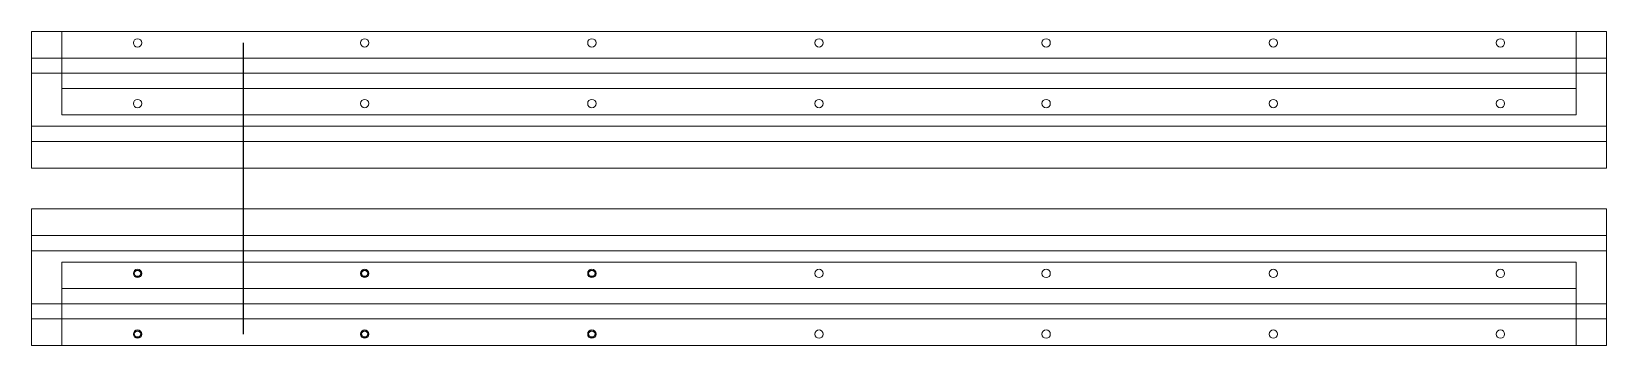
# Model space of a CAD drawing. Header units: millimetres. Extents: x -70 to 970, y 0 to 207.
import ezdxf

# ---------------------------------------------------------------- set-up
doc = ezdxf.new("R2010")
doc.units = ezdxf.units.MM
doc.layers.get('0').update_dxf_attribs({"lineweight": 25, "true_color": 0xffffff})
for name, color, linetype, lineweight, true_color in [('ARBRE_DE_GUIDAGE_SUR_RAIL_1000', 4, 'Continuous', 0, 0x00ffff), ('layer 1', 178, 'Continuous', 25, 0x000000), ('layer 2', 178, 'Continuous', 25, 0x000000), ('layer 3', 178, 'Continuous', 25, 0x000000), ('layer 4', 178, 'Continuous', 25, 0x000000), ('PROFILE_ALU_45x90S', 178, 'Continuous', 0, 0x000000)]:
    doc.layers.add(name, color=color, linetype=linetype, lineweight=lineweight, true_color=true_color)

msp = doc.modelspace()

# ---------------------------------------------------------------- linework, layer by layer
msp.add_line((70, 7.5), (70, 199.5))
at = {"layer": 'ARBRE_DE_GUIDAGE_SUR_RAIL_1000'}
for p, q in [((-50, 207), (950, 207)), ((-50, 207), (-50, 152)), ((950, 207), (950, 152)), ((950, 189.5), (-50, 189.5)), ((-50, 169.5), (950, 169.5)), ((950, 152), (-50, 152)), ((-50, 55), (950, 55)), ((-50, 55), (-50, 0)), ((950, 55), (950, 0)), ((950, 37.5), (-50, 37.5)), ((-50, 17.5), (950, 17.5)), ((950, 0), (-50, 0))]:
    msp.add_line(p, q, dxfattribs=at)
for centre in [(0, 199.5), (150, 199.5), (300, 199.5), (450, 199.5), (600, 199.5), (750, 199.5), (900, 199.5), (0, 159.5), (150, 159.5), (300, 159.5), (450, 159.5), (600, 159.5), (750, 159.5), (900, 159.5), (0, 47.5), (150, 47.5), (300, 47.5), (450, 47.5), (600, 47.5), (750, 47.5), (900, 47.5), (0, 7.5), (150, 7.5), (300, 7.5), (450, 7.5), (600, 7.5), (750, 7.5), (900, 7.5)]:
    msp.add_circle(centre, 2.75, dxfattribs=at)
at = {"layer": 'layer 1'}
msp.add_circle((0, 7.5), 2.1, dxfattribs=at)
at = {"layer": 'layer 2'}
for centre in [(0, 47.5), (150, 47.5)]:
    msp.add_circle(centre, 2.1, dxfattribs=at)
at = {"layer": 'layer 3'}
for centre in [(150, 7.5), (300, 7.5)]:
    msp.add_circle(centre, 2.1, dxfattribs=at)
at = {"layer": 'layer 4'}
msp.add_circle((300, 47.5), 2.1, dxfattribs=at)
at = {"layer": 'PROFILE_ALU_45x90S'}
for p, q in [((-70, 207), (-70, 117)), ((970, 207), (-70, 207)), ((970, 207), (970, 117)), ((970, 189.5), (-70, 189.5)), ((970, 179.5), (-70, 179.5)), ((970, 144.5), (-70, 144.5)), ((970, 134.5), (-70, 134.5)), ((970, 117), (-70, 117)), ((970, 90), (-70, 90)), ((-70, 90), (-70, 0)), ((970, 90), (970, 0)), ((970, 72.5), (-70, 72.5)), ((970, 62.5), (-70, 62.5)), ((970, 27.5), (-70, 27.5)), ((970, 17.5), (-70, 17.5)), ((970, 0), (-70, 0))]:
    msp.add_line(p, q, dxfattribs=at)

doc.saveas('drawing.dxf')
